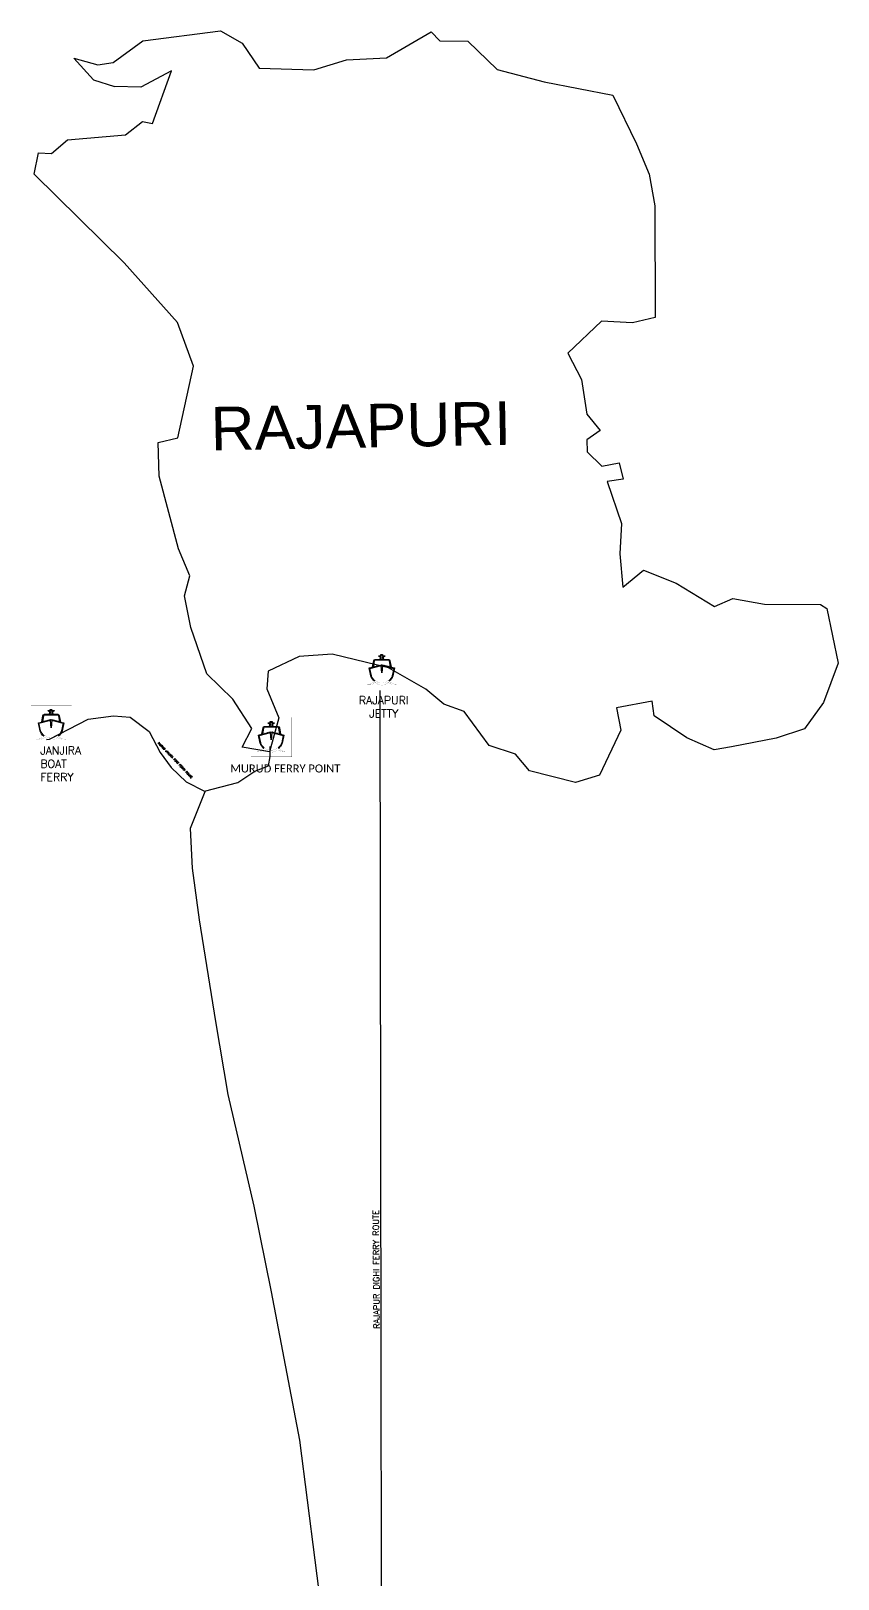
# Model space of a CAD drawing. Header units: metres. Extents: x 284933 to 290510, y 2018607 to 2026344.
# Drawn here: x 284933 to 286951, y 2022476 to 2026344 of the extents above; entities that cross this region are included whole.
import ezdxf

# ---------------------------------------------------------------- set-up
doc = ezdxf.new("R2010")
doc.units = ezdxf.units.M
doc.linetypes.add('HIDDEN', pattern=[0.375, 0.25, -0.125])
for name, color, linetype in [('FERRY', 14, 'Continuous'), ('FERRY ROUTE', 5, 'Continuous'), ('FERRY ROUTE TEXT', 7, 'Continuous'), ('JETTY TEXT', 7, 'Continuous'), ('village', 3, 'Continuous'), ('VILLAGE NAME', 250, 'Continuous')]:
    doc.layers.add(name, color=color, linetype=linetype)
doc.styles.get("Standard").update_dxf_attribs({"font": 'simplex.shx'})
doc.linetypes.add('FENCELINE2', pattern='A,0.25,-0.1,[132,ltypeshp.shx,S=0.1,R=0,X=-0.1,Y=0],-0.1,1', length=1.45)

# ---------------------------------------------------------------- blocks, each defined once
blk = doc.blocks.new('TUYJYHJ')
h = blk.add_hatch(color=256)
h.dxf.hatch_style = 1
h.paths.add_polyline_path([(-17427, 33760, 0.3927863), (-17566, 33889), (-18045, 33889), (-18075, 34080), (-17901, 34205), (-17918, 34237), (-18098, 34237), (-18112, 34354), (-18272, 34355), (-18285, 34236), (-18465, 34234), (-18482, 34202), (-18306, 34078), (-18333, 33889), (-18821, 33889, 0.3808527), (-18952, 33762), (-19066, 33168), (-19383, 33085), (-19217, 32340, 0.1416171), (-18869, 31851, 0.0136089), (-18837, 31886, -0.1415696), (-19171, 32353), (-19326, 33051), (-18254, 33330), (-18191, 32633), (-18127, 33330), (-17055, 33051), (-17210, 32353, -0.1421711), (-17546, 31885, 0.0134174), (-17514, 31849, 0.1421217), (-17165, 32340), (-16999, 33085), (-17315, 33168)])
h.paths.add_polyline_path([(-17377, 33184), (-18191, 33396), (-19003, 33184), (-18894, 33755, -0.3875835), (-18819, 33831), (-17566, 33831, -0.4030462), (-17485, 33753)], flags=16)
h.paths.add_polyline_path([(-17522, 33276), (-18153, 33444, 0.1099752), (-18246, 33444), (-18863, 33280, -0.3953326), (-18920, 33345), (-18859, 33724, -0.2949015), (-18804, 33783), (-17594, 33782, -0.3365152), (-17524, 33736), (-17447, 33341, -0.3840616)], flags=0)
h.paths.add_polyline_path([(-18093, 33889), (-18286, 33889), (-18255, 34100), (-18379, 34188), (-18243, 34190), (-18230, 34308), (-18154, 34307), (-18140, 34190), (-18003, 34190), (-18126, 34101)], flags=16)
at = {"const_width": 10}
blk.add_lwpolyline([(-20070, 34743), (-16263, 34743), (-16263, 31059), (-20070, 31059)], close=True, dxfattribs=at)
at = {"flags": 128}
for points in [[(-18869, 31851, -0.1416171), (-19217, 32340), (-19383, 33085), (-19066, 33168), (-18952, 33762, -0.3808527), (-18821, 33889), (-18333, 33889), (-18306, 34078), (-18482, 34202), (-18465, 34234), (-18285, 34236), (-18272, 34355), (-18112, 34354), (-18112, 34354), (-18098, 34237), (-17918, 34237), (-17901, 34205), (-18075, 34080), (-18045, 33889), (-17565, 33889), (-17565, 33889, -0.3919775), (-17427, 33760), (-17315, 33168), (-16999, 33085), (-17165, 32340, -0.1421217), (-17514, 31849)], [(-18837, 31886, -0.1415696), (-19171, 32353), (-19326, 33051), (-18254, 33330)], [(-17377, 33184), (-17485, 33753, 0.4019781), (-17565, 33831), (-18819, 33831, 0.3875835), (-18894, 33755), (-19003, 33184)], [(-18127, 33330), (-17055, 33051), (-17210, 32353, -0.1421711), (-17546, 31885)]]:
    blk.add_lwpolyline(points, format="xyb", dxfattribs=at)
for points in [[(-19003, 33184), (-18191, 33396), (-17377, 33184)], [(-18286, 33889), (-18255, 34100), (-18379, 34188), (-18243, 34190), (-18230, 34308), (-18154, 34307), (-18140, 34190), (-18003, 34190), (-18126, 34101), (-18093, 33889)], [(-18093, 33889), (-18286, 33889)], [(-18127, 33330), (-18191, 32633), (-18254, 33330)]]:
    blk.add_lwpolyline(points, dxfattribs=at)
at = {"const_width": 10, "flags": 128}
blk.add_lwpolyline([(-17594, 33782, -0.3365152), (-17524, 33736), (-17447, 33341, -0.3840616), (-17522, 33276), (-18153, 33444, 0.1099752), (-18246, 33444), (-18863, 33280, -0.3953326), (-18920, 33345), (-18859, 33724, -0.2949015), (-18804, 33783)], format="xyb", close=True, dxfattribs=at)
at = {"const_width": 10}
blk.add_lwpolyline([(-19531, 31574, 0.2463985), (-18801, 31932, 0.4206168), (-17584, 31932, 0.244555), (-16847, 31572, -0.2283367), (-17585, 31739, -0.420789), (-18798, 31742, -0.2663096)], format="xyb", close=True, dxfattribs=at)

msp = doc.modelspace()

# ---------------------------------------------------------------- linework, layer by layer
at = {"color": 3, "flags": 128}
msp.add_lwpolyline([(285089.8, 2026222), (285141.6, 2026205.2)], dxfattribs=at)
at = {"layer": 'FERRY ROUTE', "linetype": 'FENCELINE2', "ltscale": 10, "flags": 128}
msp.add_lwpolyline([(285805.4, 2024695.7), (285811.7, 2020797.1), (285771.6, 2020714.4), (285735.5, 2020682.2), (285491.2, 2020644.8)], dxfattribs=at)
msp.add_lwpolyline([(285805.4, 2024695.7), (285811.7, 2020797.1), (285771.6, 2020714.4), (285735.5, 2020682.2), (285491.2, 2020644.8)], dxfattribs=at)
at = {"layer": 'FERRY ROUTE', "linetype": 'FENCELINE2', "ltscale": 10}
for points in [[(284971.8, 2024574), (284979, 2024574.1), (285076.5, 2024624.7), (285139.3, 2024633.1), (285181.5, 2024629.1), (285228.7, 2024593.9), (285256.1, 2024541.2), (285283.6, 2024503.6), (285320.9, 2024468), (285366.8, 2024444.3), (285450.7, 2024466.4), (285493, 2024494.8), (285526.7, 2024507.7), (285531.2, 2024530.8), (285531.6, 2024556.2)], [(285367.9, 2024443.1), (285330.8, 2024351), (285335.8, 2024251.9), (285354, 2024122.7), (285394.6, 2023868.8), (285425.1, 2023686.5), (285490.8, 2023407.6), (285533.8, 2023193.3), (285604.4, 2022822.8), (285700.8, 2022073.1), (285741.6, 2021770), (285795.8, 2021503.8), (285851.4, 2021306.8), (285957.4, 2020813.5), (285941.5, 2020675.7), (285840, 2020528.3)]]:
    msp.add_lwpolyline(points, dxfattribs=at)
at = {"layer": 'village', "color": 3}
for points in [[(285089.8, 2026222, 0), (285040.3, 2026276.7, 0), (285100.6, 2026259.9, 0), (285139, 2026265.9, 0), (285213, 2026319.8, 0), (285406.8, 2026344.3, 0), (285461.4, 2026313.7, 0), (285503.5, 2026251.6, 0), (285640.1, 2026246.9, 0), (285722.2, 2026272.1, 0), (285821.8, 2026277, 0), (285933.5, 2026342.2, 0), (285955.6, 2026319.8, 0), (286025.8, 2026319.2, 0), (286098.7, 2026248.2, 0), (286216.4, 2026217.2, 0), (286388.2, 2026184.1, 0), (286447.4, 2026062.1, 0), (286478.8, 2025986.5, 0), (286493.4, 2025907.4, 0), (286494.3, 2025628.2, 0), (286437.1, 2025614.9, 0), (286359.8, 2025618.9, 0), (286275.4, 2025539.1, 0), (286310.1, 2025473.4, 0), (286322.9, 2025386.6, 0), (286356.5, 2025346.2, 0), (286323.5, 2025322.5, 0), (286324.2, 2025292.3, 0), (286360.7, 2025256.8, 0), (286403.7, 2025265.3, 0), (286413.6, 2025224.1, 0), (286373.7, 2025218, 0), (286410.2, 2025113.6, 0), (286405.6, 2025037.9, 0), (286413.1, 2024954.3, 0), (286464.8, 2024997.2, 0), (286546.7, 2024964.1, 0), (286642, 2024906.3, 0), (286688.6, 2024925.9, 0), (286767.8, 2024912.2, 0), (286907.3, 2024911.4, 0), (286923.4, 2024901.1, 0), (286951.4, 2024764.3, 0)], [(286951.4, 2024764.3, 0), (286915.2, 2024665.8, 0), (286867.7, 2024599.9, 0), (286796.7, 2024576.9, 0), (286684.5, 2024555.3, 0), (286641.7, 2024548.2, 0), (286573.6, 2024577.6, 0), (286491.9, 2024632.9, 0), (286486.1, 2024669.6, 0), (286397.4, 2024652.9, 0), (286408.4, 2024596.8, 0), (286354.7, 2024484.1, 0), (286294.7, 2024466.4, 0), (286180, 2024495, 0), (286144.8, 2024536.6, 0), (286078.8, 2024558.4, 0), (286016.1, 2024643.9, 0), (285965.8, 2024661.5, 0), (285920.6, 2024699.5, 0), (285827.3, 2024752.4, 0), (285686.6, 2024787, 0), (285603.4, 2024780.8, 0), (285526.2, 2024744.3, 0), (285523.1, 2024700.2, 0), (285553.2, 2024627.5, 0), (285529.7, 2024542.9, 0), (285461.6, 2024554.4, 0), (285485.7, 2024600.8, 0), (285437.5, 2024674.5, 0), (285373.2, 2024737.8, 0), (285332.6, 2024853.9, 0), (285316.8, 2024932.9, 0), (285330.2, 2024982.8, 0), (285302.4, 2025049.7, 0), (285253.9, 2025232, 0), (285251.5, 2025315.6, 0), (285300.5, 2025327.1, 0), (285339.3, 2025506.3, 0), (285299.1, 2025615.9, 0), (285166.2, 2025765.2, 0), (284941.1, 2025986.3, 0), (284952.3, 2026039.7, 0), (284984.7, 2026038.2, 0), (285024.4, 2026072.6, 0), (285169.6, 2026085.1, 0), (285211.9, 2026118.2, 0), (285236.6, 2026113.3, 0), (285284.3, 2026244.4, 0), (285207.4, 2026203.5, 0), (285141.6, 2026205.2, 0)]]:
    msp.add_polyline3d(points, dxfattribs=at)

# ---------------------------------------------------------------- block references
at = {"layer": 'FERRY', "xscale": 0.02675235394624897, "yscale": 0.02675235394624897, "zscale": 0.02675235394624897}
for p in [(286297.1, 2023867.2), (286297.1, 2023867.2), (285470.1, 2023729.9), (285470.1, 2023729.9), (286020.4, 2023699.4), (286020.4, 2023699.4)]:
    msp.add_blockref('TUYJYHJ', p, dxfattribs=at)

# ---------------------------------------------------------------- texts
at = {"layer": 'FERRY ROUTE TEXT', "linetype": 'HIDDEN', "ltscale": 3, "attachment_point": 1}
for s, width, insert, char_height, rotation in [('MURUD JANJIRA FORT FERRY ROUTE', 199.119, (285253.6, 2024567.5), 5, 313.6035), ('MURUD JANJIRA FORT FERRY ROUTE', 199.119, (285253.6, 2024567.5), 5, 313.6035), ('RAJAPUR DIGHI FERRY ROUTE', 387.616, (285790.1, 2023100.7), 15, 90.4498), ('RAJAPUR DIGHI FERRY ROUTE', 387.616, (285790.1, 2023100.7), 15, 90.4498)]:
    msp.add_mtext_dynamic_manual_height_columns(s, width=width, gutter_width=1, heights=[0], dxfattribs=dict(at, insert=insert, char_height=char_height, rotation=rotation))
at = {"layer": 'JETTY TEXT', "char_height": 20, "attachment_point": 1}
for s, width, heights, insert in [('\\pxqc;RAJAPURI JETTY', 74.342, [0], (285778.2, 2024681.7)), ('\\pxqc;RAJAPURI JETTY', 74.342, [0], (285778.2, 2024681.7)), ('JANJIRA BOAT FERRY', 74.342, [0], (284956.4, 2024556.4)), ('JANJIRA BOAT FERRY', 74.342, [0], (284956.4, 2024556.4)), ('\\pxqc;{\\fCalibri|b0|i0|c0|p34;MURUD }\\pxqc;{\\fCalibri|b0|i0|c0|p34;FERRY POINT}', 329.294, [5.56], (285404.4, 2024511.2)), ('\\pxqc;{\\fCalibri|b0|i0|c0|p34;MURUD }\\pxqc;{\\fCalibri|b0|i0|c0|p34;FERRY POINT}', 329.294, [5.56], (285404.4, 2024511.2))]:
    msp.add_mtext_dynamic_manual_height_columns(s, width=width, gutter_width=1, heights=heights, dxfattribs=dict(at, insert=insert))
at = {"layer": 'VILLAGE NAME', "insert": (285381.4, 2025404.6), "char_height": 108.748, "attachment_point": 1, "rotation": 1.1028}
msp.add_mtext_dynamic_manual_height_columns('{\\fArial|b0|i0|c0|p34;RAJAPURI}', width=726.929, gutter_width=543.7, heights=[0], dxfattribs=at)

doc.saveas('drawing.dxf')
